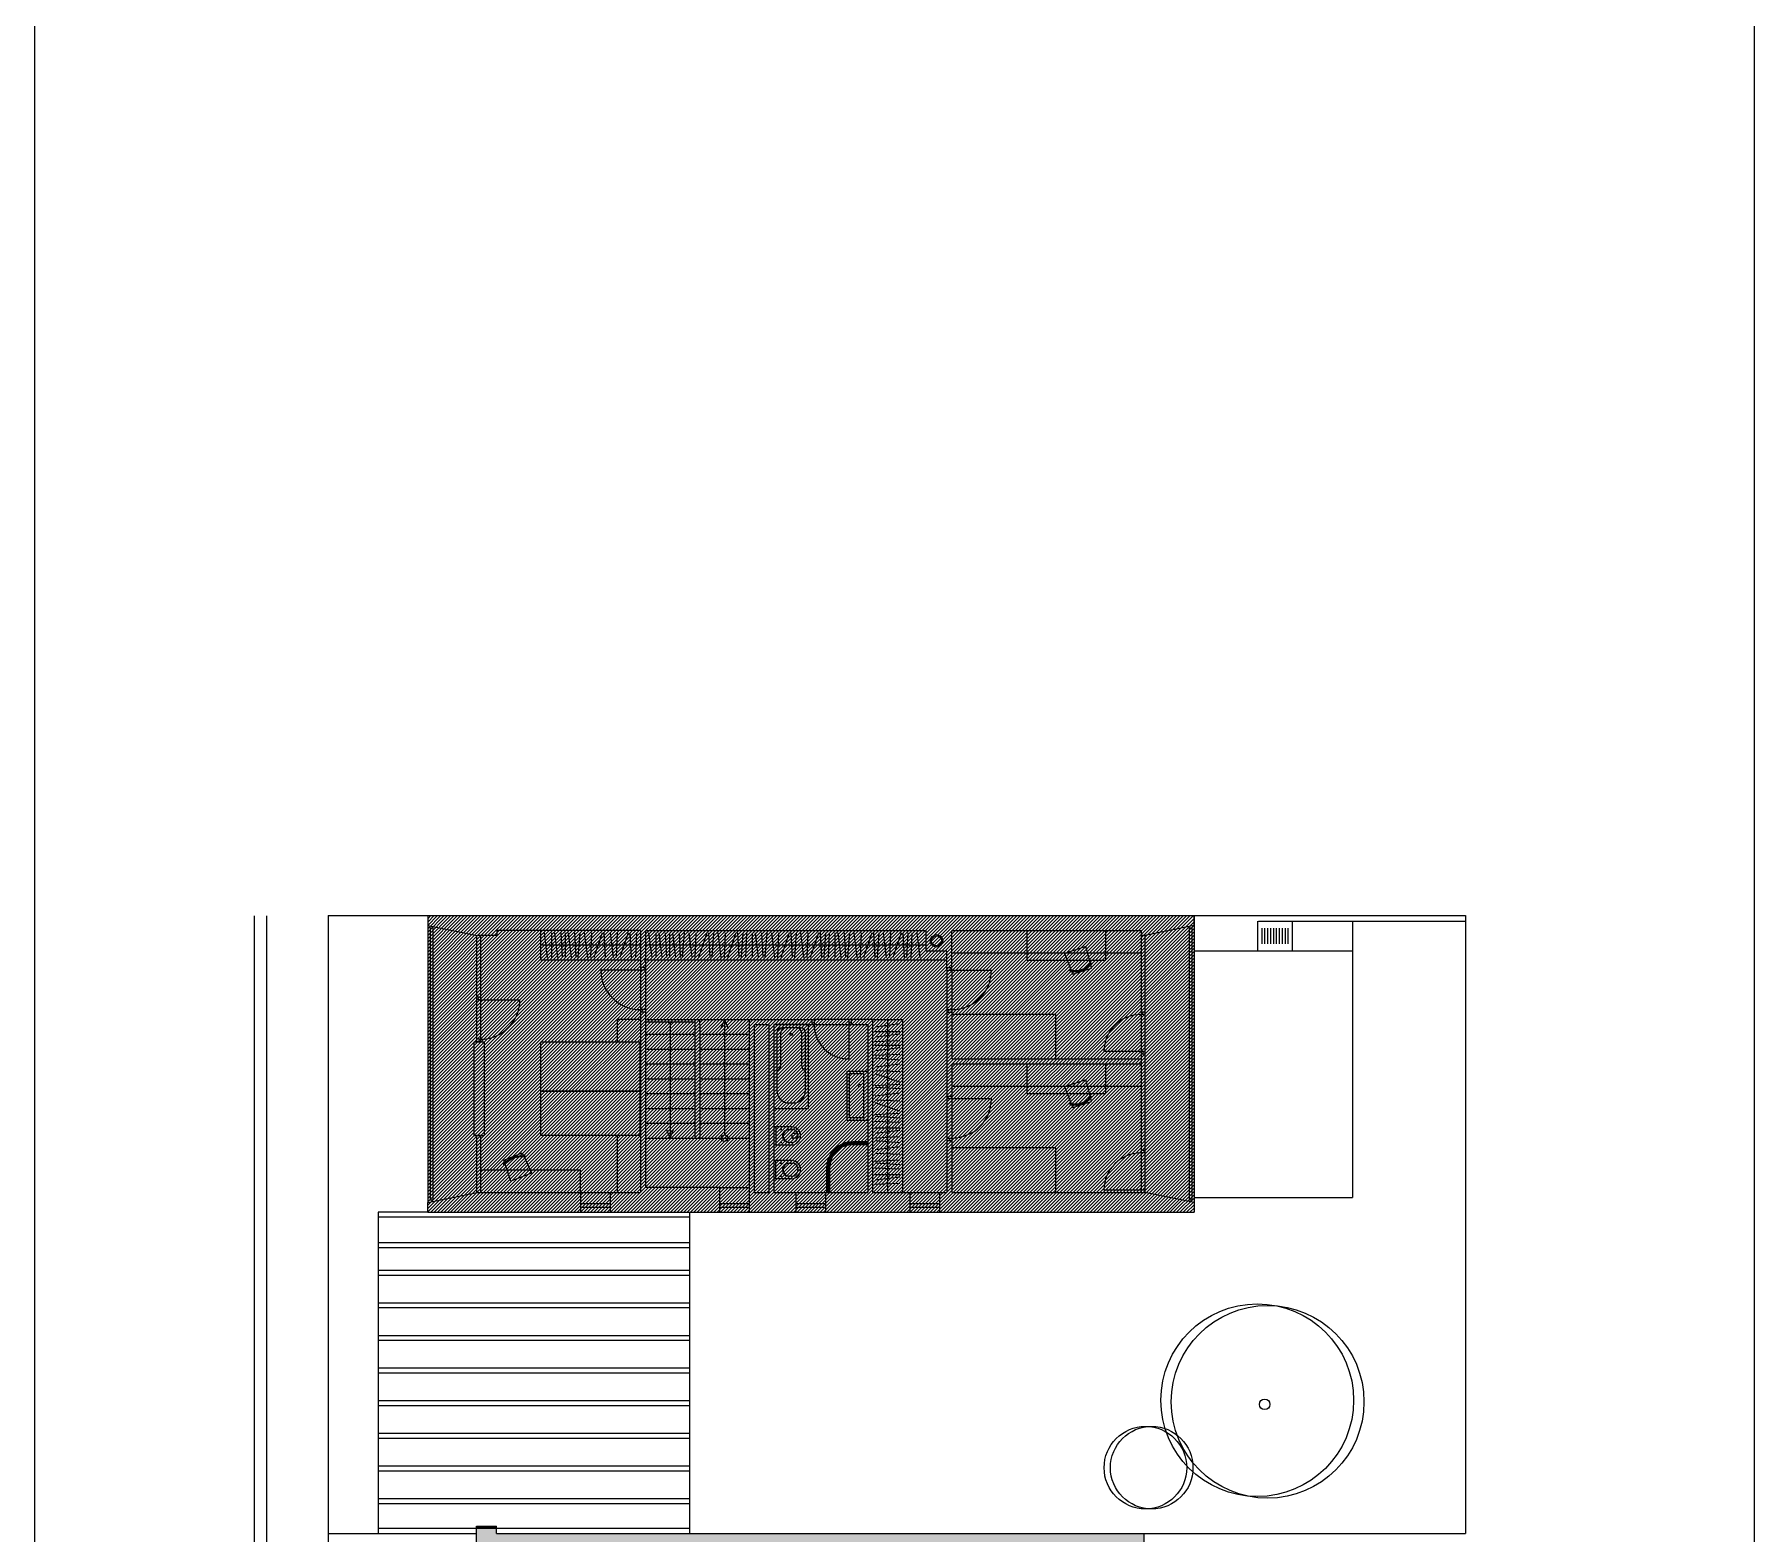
# Model space of a CAD drawing. Header units: metres. Extents: x -686 to 211, y -481 to 125.
# Drawn here: x -216.44 to -181.66, y -168.52 to -138.2 of the extents above; entities that cross this region are included whole.
import ezdxf

# ---------------------------------------------------------------- set-up
doc = ezdxf.new("R2010")
doc.units = ezdxf.units.M
doc.layers.add('FLOATINGWINDOWS', color=2, linetype='Continuous', plot=False)
for name, color, linetype in [('katastr', 3, 'Continuous'), ('SRAFA', 251, 'Continuous'), ('ZARIZOVAKY', 251, 'Continuous'), ('ZDIVO', 1, 'Continuous')]:
    doc.layers.add(name, color=color, linetype=linetype)

# ---------------------------------------------------------------- blocks, each defined once
blk = doc.blocks.new('WC 540 Starck 3')
at = {"linetype": 'ByBlock'}
for p, q in [((81.017, 94.399), (80.66, 94.399)), ((80.66, 94.349), (80.713, 94.349)), ((80.982, 94.034), (80.982, 94.399)), ((81.017, 94.034), (81.017, 94.399)), ((80.568, 94.265), (80.637, 94.265)), ((80.568, 94.168), (80.637, 94.168)), ((80.657, 94.188), (80.657, 94.245)), ((80.713, 94.084), (80.66, 94.084)), ((80.66, 94.034), (81.017, 94.034))]:
    blk.add_line(p, q, dxfattribs=at)
for centre in [(80.88, 94.348), (80.88, 94.084)]:
    blk.add_circle(centre, 0.0102, dxfattribs=at)
for centre, radius, start, end in [((80.66, 94.216), 0.183, 90, 270), ((80.66, 94.216), 0.133, 90, 270), ((80.713, 94.216), 0.133, 270, 90), ((80.697, 94.216), 0.133, 276.5328, 83.4672), ((80.621, 94.216), 0.09, 165.9057, 194.0943), ((80.568, 94.23), 0.035, 90, 165.9057), ((80.568, 94.203), 0.035, 194.0943, 270), ((80.637, 94.245), 0.02, 360, 90), ((80.637, 94.188), 0.02, 270, 0)]:
    blk.add_arc(centre, radius, start, end, dxfattribs=at)
blk = doc.blocks.new('vana170')
at = {"linetype": 'Continuous', "lineweight": 0}
for p, q in [((1.7, 0.7), (0, 0.7)), ((0, 0.7), (0, 0)), ((1.7, 0), (1.7, 0.7)), ((0.07, 0.54), (0.07, 0.16)), ((1.34, 0.64), (0.17, 0.64)), ((0.837, 0.562), (0.17, 0.562)), ((1.59, 0.31), (1.59, 0.39)), ((0, 0), (1.7, 0)), ((0.837, 0.138), (0.17, 0.138)), ((0.17, 0.06), (1.34, 0.06))]:
    blk.add_line(p, q, dxfattribs=at)
blk.add_circle((0.2, 0.35), 0.0232, dxfattribs=at)
for centre, radius, start, end in [((0.17, 0.54), 0.1, 90, 180), ((0.17, 0.462), 0.1, 90, 180), ((0.837, 0.662), 0.1, 270, 347.2636), ((1.34, 0.39), 0.25, 0, 90), ((0.17, 0.238), 0.1, 180, 270), ((0.17, 0.16), 0.1, 180, 270), ((0.837, 0.038), 0.1, 12.7364, 90), ((1.34, 0.31), 0.25, 270, 0)]:
    blk.add_arc(centre, radius, start, end, dxfattribs=at)
blk = doc.blocks.new('zidle450-p')
at = {"lineweight": 0}
for p, q in [((0.096, 0.228), (0.087, 0.233)), ((0.096, -0.228), (0.087, -0.233))]:
    blk.add_line(p, q, dxfattribs=at)
for points in [[(0.064, 0.204), (0, 0.2), (0, -0.2), (0.064, -0.204)], [(0.088, -0.205), (0.45, -0.225), (0.45, 0.225), (0.088, 0.205)]]:
    blk.add_lwpolyline(points, dxfattribs=at)
for centre, radius, start, end in [((0.45, 0), 0.436, 147.9324, 212.0676), ((0.45, 0), 0.416, 147.9482, 212.0518), ((0.085, 0.229), 0.005, 57.2679, 147.9324), ((0.093, 0.223), 0.005, 327.9482, 57.2679), ((0.085, -0.229), 0.005, 212.0676, 302.7321), ((0.093, -0.223), 0.005, 302.7321, 32.0518)]:
    blk.add_arc(centre, radius, start, end, dxfattribs=at)

msp = doc.modelspace()

# ---------------------------------------------------------------- hatches: boundary and pattern name
at = {"layer": 'SRAFA', "linetype": 'Continuous', "lineweight": 0}
for points in [[(-207.101, -168.373), (-207.501, -168.373), (-207.501, -168.423), (-207.101, -168.423)], [(-194.001, -168.523), (-207.101, -168.523), (-207.101, -168.423), (-207.501, -168.423), (-207.501, -170.913), (-207.401, -170.913), (-207.401, -170.873), (-207.101, -170.873), (-207.101, -168.923), (-204.201, -168.923), (-204.201, -169.573), (-204.101, -169.573), (-204.101, -168.923), (-196.902, -168.923), (-196.902, -169.723), (-196.802, -169.723), (-196.802, -168.923), (-194.401, -168.923), (-194.401, -170.423), (-194.176, -170.423), (-194.101, -170.423), (-194.101, -170.463), (-194.001, -170.463)]]:
    msp.add_hatch(color=256, dxfattribs=at).paths.add_polyline_path(points)
at = {"layer": 'ZARIZOVAKY', "linetype": 'Continuous', "lineweight": 0}
h = msp.add_hatch(dxfattribs=at)
h.set_pattern_fill('ANSI31,_O', color=256, scale=0.015)
h.set_pattern_definition([(45, (81.519393, 220.93965), (-0.0336759605, 0.0336759605), [])])
h.paths.add_polyline_path([(-208.489, -156.023), (-208.489, -162.023), (-192.989, -162.023), (-192.989, -156.023)])

# ---------------------------------------------------------------- linework, layer by layer
at = {"linetype": 'Continuous', "lineweight": 0}
msp.add_line((-194.001, -168.523), (-187.501, -168.523), dxfattribs=at)
at = {"layer": 'FLOATINGWINDOWS', "linetype": 'Continuous', "lineweight": 0}
msp.add_lwpolyline([(-181.655, -73.195), (-216.445, -73.195), (-216.445, -262.94), (-181.655, -262.94)], close=True, dxfattribs=at)
at = {"layer": 'katastr', "linetype": 'Continuous', "lineweight": 0}
for q in [(-210.501, -181.023), (-207.503, -168.523)]:
    msp.add_line((-210.501, -168.523), q, dxfattribs=at)
at = {"layer": 'SRAFA', "linetype": 'Continuous', "lineweight": 0}
for p, q in [((-204.201, -158.123), (-204.653, -158.123)), ((-204.651, -158.573), (-204.651, -158.123)), ((-199.189, -158.123), (-199.189, -161.623)), ((-204.651, -161.623), (-204.651, -160.473))]:
    msp.add_line(p, q, dxfattribs=at)
for points in [[(-206.201, -159.023), (-206.201, -158.573), (-204.201, -158.573), (-204.201, -159.573), (-206.201, -159.573), (-206.201, -159.023)], [(-206.201, -160.023), (-206.201, -159.573), (-204.201, -159.573), (-204.201, -160.473), (-204.505, -160.473)], [(-204.201, -160.473), (-206.201, -160.473), (-206.201, -160.023)]]:
    msp.add_lwpolyline(points, dxfattribs=at)
at = {"layer": 'ZARIZOVAKY', "linetype": 'Continuous', "lineweight": 0}
for p, q in [((-212.001, -156.025), (-212.001, -187.659)), ((-211.751, -156.025), (-211.751, -187.659)), ((-210.501, -156.023), (-187.501, -156.023)), ((-210.501, -156.023), (-210.501, -168.523)), ((-208.489, -156.023), (-208.489, -156.223)), ((-192.989, -156.023), (-192.989, -156.223)), ((-192.989, -156.223), (-192.989, -156.023)), ((-191.7, -156.733), (-191.7, -156.133)), ((-191.689, -156.133), (-187.489, -156.133)), ((-191, -156.733), (-191, -156.133)), ((-189.789, -156.153), (-189.789, -161.723)), ((-187.501, -156.023), (-187.501, -168.523)), ((-208.489, -156.223), (-207.489, -156.423)), ((-208.489, -156.223), (-208.489, -161.823)), ((-208.439, -156.273), (-208.389, -156.273)), ((-208.439, -156.273), (-208.439, -161.773)), ((-208.389, -156.273), (-208.389, -161.773)), ((-207.501, -156.423), (-207.501, -158.573)), ((-207.088, -156.423), (-207.489, -156.423)), ((-207.426, -156.423), (-207.426, -158.573)), ((-207.426, -156.423), (-207.426, -158.573)), ((-207.064, -156.323), (-207.088, -156.323)), ((-207.088, -156.423), (-207.088, -156.323)), ((-204.189, -156.323), (-207.064, -156.323)), ((-206.201, -156.923), (-206.201, -156.323)), ((-206.134, -156.373), (-206.073, -156.873)), ((-205.982, -156.873), (-205.982, -156.373)), ((-205.927, -156.373), (-205.867, -156.873)), ((-205.797, -156.373), (-205.774, -156.873)), ((-205.706, -156.873), (-205.705, -156.373)), ((-205.651, -156.373), (-205.59, -156.873)), ((-205.52, -156.373), (-205.498, -156.873)), ((-205.449, -156.873), (-205.408, -156.373)), ((-205.323, -156.373), (-205.262, -156.873)), ((-205.192, -156.873), (-205.171, -156.373)), ((-204.96, -156.373), (-205.13, -156.873)), ((-204.894, -156.873), (-204.92, -156.373)), ((-204.802, -156.373), (-204.741, -156.873)), ((-204.67, -156.873), (-204.649, -156.373)), ((-204.438, -156.373), (-204.608, -156.873)), ((-204.372, -156.873), (-204.399, -156.373)), ((-204.284, -156.873), (-204.263, -156.373)), ((-204.189, -156.323), (-204.189, -157.123)), ((-204.089, -156.323), (-198.41, -156.323)), ((-204.089, -156.323), (-204.089, -157.123)), ((-204.022, -156.373), (-203.961, -156.873)), ((-203.87, -156.873), (-203.869, -156.373)), ((-203.815, -156.373), (-203.754, -156.873)), ((-203.685, -156.373), (-203.662, -156.873)), ((-203.593, -156.873), (-203.592, -156.373)), ((-203.538, -156.373), (-203.477, -156.873)), ((-203.408, -156.373), (-203.385, -156.873)), ((-203.337, -156.873), (-203.295, -156.373)), ((-203.211, -156.373), (-203.15, -156.873)), ((-203.079, -156.873), (-203.059, -156.373)), ((-202.847, -156.373), (-203.017, -156.873)), ((-202.781, -156.873), (-202.808, -156.373)), ((-202.709, -156.373), (-202.741, -156.873)), ((-202.62, -156.373), (-202.559, -156.873)), ((-202.488, -156.873), (-202.468, -156.373)), ((-202.256, -156.373), (-202.426, -156.873)), ((-202.19, -156.873), (-202.217, -156.373)), ((-202.118, -156.373), (-202.15, -156.873)), ((-202.057, -156.873), (-202.036, -156.373)), ((-201.923, -156.873), (-201.922, -156.373)), ((-201.868, -156.373), (-201.807, -156.873)), ((-201.737, -156.373), (-201.714, -156.873)), ((-201.666, -156.873), (-201.625, -156.373)), ((-201.54, -156.373), (-201.479, -156.873)), ((-201.409, -156.873), (-201.388, -156.373)), ((-201.177, -156.373), (-201.347, -156.873)), ((-201.11, -156.873), (-201.137, -156.373)), ((-201.039, -156.373), (-201.07, -156.873)), ((-200.949, -156.373), (-200.888, -156.873)), ((-200.818, -156.873), (-200.797, -156.373)), ((-200.585, -156.373), (-200.756, -156.873)), ((-200.519, -156.873), (-200.546, -156.373)), ((-200.448, -156.373), (-200.479, -156.873)), ((-200.386, -156.873), (-200.365, -156.373)), ((-200.252, -156.873), (-200.251, -156.373)), ((-200.197, -156.373), (-200.136, -156.873)), ((-200.067, -156.373), (-200.044, -156.873)), ((-199.996, -156.873), (-199.954, -156.373)), ((-199.87, -156.373), (-199.809, -156.873)), ((-199.738, -156.873), (-199.717, -156.373)), ((-199.506, -156.373), (-199.676, -156.873)), ((-199.44, -156.873), (-199.467, -156.373)), ((-199.368, -156.373), (-199.399, -156.873)), ((-199.279, -156.373), (-199.218, -156.873)), ((-199.147, -156.873), (-199.126, -156.373)), ((-198.915, -156.373), (-199.085, -156.873)), ((-198.849, -156.873), (-198.875, -156.373)), ((-198.777, -156.373), (-198.808, -156.873)), ((-198.716, -156.873), (-198.695, -156.373)), ((-198.6, -156.373), (-198.539, -156.873)), ((-198.41, -156.743), (-198.41, -156.323)), ((-197.99, -156.323), (-197.989, -156.323)), ((-197.889, -156.323), (-194.064, -156.323)), ((-197.889, -157.123), (-197.889, -156.323)), ((-196.376, -156.323), (-196.376, -156.923)), ((-194.776, -156.923), (-194.776, -156.323)), ((-194.776, -156.923), (-194.776, -156.323)), ((-194.064, -156.323), (-194.064, -156.423)), ((-194.064, -156.423), (-194.064, -161.623)), ((-193.989, -156.423), (-194.064, -156.423)), ((-192.989, -156.223), (-193.989, -156.423)), ((-193.989, -156.423), (-193.989, -161.623)), ((-193.089, -156.273), (-193.039, -156.273)), ((-193.089, -156.273), (-193.089, -161.773)), ((-193.039, -156.273), (-193.039, -161.773)), ((-192.989, -156.223), (-192.989, -161.823)), ((-191.617, -156.593), (-191.617, -156.278)), ((-191.558, -156.593), (-191.558, -156.278)), ((-191.499, -156.593), (-191.499, -156.278)), ((-191.44, -156.593), (-191.44, -156.278)), ((-191.381, -156.593), (-191.381, -156.278)), ((-191.322, -156.593), (-191.322, -156.278)), ((-191.263, -156.593), (-191.263, -156.278)), ((-191.204, -156.593), (-191.204, -156.278)), ((-191.145, -156.593), (-191.145, -156.278)), ((-191.086, -156.593), (-191.086, -156.278)), ((-204.201, -156.623), (-206.201, -156.623)), ((-198.41, -156.623), (-204.114, -156.623)), ((-197.99, -156.743), (-198.41, -156.743)), ((-197.989, -157.123), (-197.989, -156.743)), ((-197.889, -156.773), (-194.064, -156.773)), ((-192.989, -156.733), (-189.789, -156.733)), ((-204.201, -156.923), (-206.201, -156.923)), ((-204.189, -157.123), (-204.989, -157.123)), ((-204.089, -157.073), (-204.189, -157.073)), ((-204.089, -157.123), (-204.189, -157.123)), ((-204.189, -157.123), (-204.189, -157.923)), ((-197.989, -156.923), (-204.114, -156.923)), ((-204.089, -157.123), (-204.089, -157.923)), ((-197.989, -157.073), (-197.889, -157.073)), ((-197.989, -157.123), (-197.888, -157.123)), ((-197.989, -157.123), (-197.989, -157.923)), ((-197.889, -157.123), (-197.889, -157.923)), ((-197.889, -157.123), (-197.089, -157.123)), ((-196.376, -156.923), (-194.776, -156.923)), ((-207.426, -157.673), (-207.501, -157.673)), ((-207.426, -157.723), (-207.501, -157.723)), ((-207.426, -157.723), (-206.626, -157.723)), ((-204.189, -157.923), (-204.189, -161.623)), ((-204.089, -157.923), (-204.189, -157.923)), ((-204.089, -157.923), (-204.089, -161.523)), ((-197.989, -157.923), (-197.889, -157.923)), ((-197.989, -157.923), (-197.989, -159.723)), ((-197.889, -157.923), (-197.889, -158.923)), ((-204.089, -157.973), (-204.189, -157.973)), ((-204.089, -158.123), (-203.089, -158.123)), ((-204.089, -158.173), (-203.089, -158.173)), ((-203.589, -158.173), (-203.589, -160.527)), ((-203.089, -158.123), (-202.989, -158.123)), ((-203.089, -158.123), (-203.089, -160.527)), ((-202.989, -158.123), (-201.989, -158.123)), ((-202.989, -158.223), (-202.989, -158.123)), ((-202.989, -158.223), (-202.989, -160.527)), ((-202.489, -158.123), (-202.561, -158.307)), ((-202.489, -158.123), (-202.489, -160.458)), ((-202.489, -158.123), (-202.417, -158.307)), ((-201.989, -158.123), (-201.989, -161.623)), ((-201.989, -158.123), (-200.675, -158.123)), ((-201.889, -158.223), (-201.889, -161.623)), ((-201.889, -158.223), (-201.589, -158.223)), ((-201.589, -158.223), (-201.589, -161.623)), ((-201.489, -158.223), (-201.489, -161.623)), ((-201.489, -158.223), (-200.675, -158.223)), ((-200.725, -158.123), (-200.725, -158.223)), ((-200.675, -158.123), (-200.675, -158.223)), ((-199.975, -158.123), (-200.675, -158.123)), ((-200.675, -158.223), (-199.975, -158.223)), ((-199.975, -158.123), (-199.975, -158.223)), ((-199.489, -158.123), (-199.975, -158.123)), ((-199.929, -158.223), (-199.975, -158.223)), ((-199.975, -158.223), (-199.975, -158.923)), ((-199.929, -158.223), (-199.589, -158.223)), ((-199.925, -158.123), (-199.925, -158.223)), ((-199.589, -158.223), (-199.589, -161.623)), ((-199.489, -158.123), (-198.889, -158.123)), ((-199.489, -161.623), (-199.489, -158.123)), ((-198.939, -158.215), (-199.439, -158.276)), ((-198.889, -158.123), (-198.889, -161.623)), ((-197.989, -157.973), (-197.889, -157.973)), ((-193.989, -157.973), (-194.064, -157.973)), ((-193.989, -158.023), (-194.064, -158.023)), ((-207.551, -160.473), (-207.551, -158.573)), ((-207.551, -158.573), (-207.351, -158.573)), ((-207.426, -158.523), (-207.501, -158.523)), ((-207.426, -158.573), (-207.501, -158.573)), ((-207.501, -158.573), (-207.426, -158.573)), ((-207.351, -158.573), (-207.351, -160.473)), ((-204.089, -158.423), (-203.089, -158.423)), ((-202.989, -158.423), (-201.989, -158.423)), ((-199.439, -158.367), (-198.939, -158.368)), ((-198.939, -158.422), (-199.439, -158.483)), ((-198.939, -158.553), (-199.439, -158.575)), ((-204.089, -158.723), (-203.089, -158.723)), ((-202.989, -158.723), (-201.989, -158.723)), ((-199.439, -158.644), (-198.939, -158.645)), ((-198.939, -158.699), (-199.439, -158.76)), ((-198.939, -158.829), (-199.439, -158.852)), ((-199.439, -158.9), (-198.939, -158.942)), ((-197.889, -158.923), (-194.064, -158.923)), ((-194.064, -158.773), (-194.814, -158.773)), ((-193.989, -158.773), (-194.064, -158.773)), ((-193.989, -158.823), (-194.064, -158.823)), ((-194.064, -158.923), (-194.064, -159.023)), ((-204.089, -159.023), (-203.089, -159.023)), ((-204.089, -159.323), (-203.089, -159.323)), ((-202.989, -159.023), (-201.989, -159.023)), ((-202.989, -159.323), (-201.989, -159.323)), ((-198.939, -159.026), (-199.439, -159.087)), ((-199.439, -159.158), (-198.939, -159.178)), ((-198.939, -159.39), (-199.439, -159.22)), ((-197.889, -159.023), (-197.889, -159.723)), ((-197.889, -159.023), (-194.064, -159.023)), ((-196.376, -159.023), (-196.376, -159.623)), ((-194.776, -159.623), (-194.776, -159.023)), ((-194.776, -159.623), (-194.776, -159.023)), ((-204.089, -159.623), (-203.545, -159.623)), ((-203.589, -159.623), (-203.089, -159.623)), ((-202.989, -159.623), (-201.989, -159.623)), ((-199.439, -159.456), (-198.939, -159.429)), ((-198.939, -159.528), (-199.439, -159.497)), ((-198.939, -159.617), (-199.439, -159.678)), ((-197.989, -159.673), (-197.889, -159.673)), ((-197.889, -159.473), (-194.064, -159.473)), ((-196.376, -159.623), (-194.776, -159.623)), ((-204.089, -159.923), (-203.089, -159.923)), ((-202.989, -159.923), (-201.989, -159.923)), ((-199.439, -159.749), (-198.939, -159.77)), ((-198.939, -159.981), (-199.439, -159.811)), ((-199.439, -160.047), (-198.939, -160.021)), ((-197.989, -159.723), (-197.888, -159.723)), ((-197.989, -159.723), (-197.989, -160.523)), ((-197.889, -159.723), (-197.889, -160.523)), ((-197.889, -159.723), (-197.089, -159.723)), ((-204.089, -160.223), (-203.089, -160.223)), ((-203.589, -160.523), (-203.661, -160.34)), ((-203.589, -160.523), (-203.517, -160.34)), ((-202.989, -160.223), (-201.989, -160.223)), ((-198.939, -160.119), (-199.439, -160.088)), ((-199.439, -160.18), (-198.939, -160.201)), ((-199.439, -160.315), (-198.939, -160.315)), ((-198.939, -160.369), (-199.439, -160.43)), ((-207.551, -160.473), (-207.351, -160.473)), ((-207.501, -160.473), (-207.501, -161.623)), ((-207.426, -160.473), (-207.501, -160.473)), ((-207.426, -160.473), (-207.501, -160.473)), ((-207.426, -160.473), (-207.426, -161.623)), ((-207.426, -160.473), (-207.426, -161.623)), ((-204.089, -160.523), (-201.989, -160.523)), ((-203.089, -160.523), (-202.989, -160.523)), ((-202.489, -160.523), (-202.489, -160.527)), ((-198.939, -160.5), (-199.439, -160.523)), ((-199.439, -160.571), (-198.939, -160.612)), ((-198.939, -160.697), (-199.439, -160.758)), ((-197.989, -160.523), (-197.889, -160.523)), ((-197.989, -160.523), (-197.989, -161.623)), ((-197.989, -160.573), (-197.889, -160.573)), ((-197.889, -160.523), (-197.889, -161.623)), ((-199.439, -160.828), (-198.939, -160.849)), ((-199.439, -160.99), (-198.939, -160.963)), ((-198.939, -161.062), (-199.439, -161.03)), ((-193.989, -160.773), (-194.064, -160.773)), ((-193.989, -160.773), (-194.064, -160.773)), ((-193.989, -160.823), (-194.064, -160.823)), ((-205.401, -161.173), (-207.426, -161.173)), ((-205.401, -161.623), (-205.401, -161.173)), ((-199.439, -161.123), (-198.939, -161.144)), ((-199.439, -161.257), (-198.939, -161.258)), ((-198.939, -161.312), (-199.439, -161.373)), ((-208.489, -161.823), (-207.489, -161.623)), ((-207.489, -161.623), (-204.189, -161.623)), ((-205.401, -161.623), (-204.801, -161.623)), ((-205.401, -161.623), (-205.401, -162.023)), ((-204.801, -161.623), (-204.802, -161.623)), ((-204.801, -161.623), (-204.801, -162.023)), ((-204.801, -161.623), (-204.801, -162.023)), ((-204.801, -161.623), (-204.801, -162.023)), ((-202.589, -161.523), (-204.089, -161.523)), ((-202.589, -161.523), (-201.989, -161.523)), ((-202.589, -161.523), (-202.589, -162.023)), ((-201.989, -161.623), (-201.989, -162.023)), ((-201.889, -161.623), (-201.589, -161.623)), ((-201.489, -161.623), (-199.589, -161.623)), ((-201.042, -161.623), (-200.442, -161.623)), ((-201.042, -161.623), (-201.042, -162.023)), ((-200.442, -161.623), (-200.442, -162.023)), ((-200.442, -161.623), (-200.442, -162.023)), ((-199.489, -161.623), (-198.428, -161.623)), ((-198.939, -161.443), (-199.439, -161.465)), ((-198.739, -161.623), (-198.139, -161.623)), ((-198.739, -161.623), (-198.739, -162.023)), ((-198.139, -161.623), (-198.14, -161.623)), ((-198.14, -161.623), (-197.989, -161.623)), ((-198.139, -161.623), (-198.139, -162.023)), ((-198.139, -161.623), (-198.139, -162.023)), ((-198.139, -161.623), (-198.139, -162.023)), ((-197.889, -161.623), (-193.989, -161.623)), ((-194.064, -161.573), (-194.814, -161.573)), ((-193.989, -161.573), (-194.064, -161.573)), ((-192.989, -161.823), (-193.989, -161.623)), ((-192.989, -161.723), (-189.789, -161.723)), ((-209.489, -162.023), (-209.489, -168.523)), ((-208.489, -162.023), (-209.489, -162.023)), ((-208.489, -162.023), (-208.489, -161.823)), ((-208.489, -162.023), (-204.089, -162.023)), ((-208.439, -161.773), (-208.389, -161.773)), ((-207.489, -162.023), (-207.239, -162.023)), ((-207.239, -162.023), (-205.389, -162.023)), ((-205.401, -161.848), (-204.801, -161.848)), ((-205.401, -161.923), (-204.801, -161.923)), ((-205.401, -162.023), (-204.801, -162.023)), ((-204.089, -162.023), (-198.428, -162.023)), ((-203.189, -168.523), (-203.189, -162.023)), ((-203.089, -162.023), (-202.589, -162.023)), ((-202.589, -161.848), (-201.989, -161.848)), ((-202.589, -161.923), (-201.989, -161.923)), ((-202.589, -162.023), (-201.989, -162.023)), ((-201.042, -161.848), (-200.442, -161.848)), ((-201.042, -161.923), (-200.442, -161.923)), ((-201.042, -162.023), (-200.442, -162.023)), ((-198.739, -161.848), (-198.139, -161.848)), ((-198.739, -161.923), (-198.139, -161.923)), ((-198.739, -162.023), (-198.139, -162.023)), ((-198.139, -162.023), (-192.989, -162.023)), ((-193.089, -161.773), (-193.039, -161.773)), ((-192.989, -161.823), (-192.989, -162.023)), ((-203.189, -162.123), (-209.489, -162.123)), ((-209.489, -162.633), (-203.189, -162.633)), ((-209.489, -162.733), (-203.189, -162.733)), ((-209.489, -163.193), (-203.189, -163.193)), ((-209.489, -163.293), (-203.189, -163.293)), ((-209.493, -163.852), (-203.193, -163.852)), ((-209.493, -163.952), (-203.193, -163.952)), ((-209.489, -164.513), (-203.189, -164.513)), ((-209.489, -164.613), (-203.189, -164.613)), ((-209.489, -165.173), (-203.189, -165.173)), ((-209.489, -165.273), (-203.189, -165.273)), ((-209.489, -165.833), (-203.189, -165.833)), ((-209.489, -165.933), (-203.189, -165.933)), ((-209.489, -166.493), (-203.189, -166.493)), ((-209.489, -166.593), (-203.189, -166.593)), ((-209.489, -167.153), (-203.189, -167.153)), ((-209.489, -167.253), (-203.189, -167.253)), ((-209.489, -167.813), (-203.189, -167.813)), ((-209.489, -167.913), (-203.189, -167.913)), ((-203.189, -168.423), (-209.488, -168.423))]:
    msp.add_line(p, q, dxfattribs=at)
at = {"layer": 'ZARIZOVAKY', "linetype": 'Continuous', "lineweight": 70}
for p, q in [((-199.589, -160.623), (-199.889, -160.623)), ((-200.389, -161.623), (-200.389, -161.123))]:
    msp.add_line(p, q, dxfattribs=at)
at = {"layer": 'ZARIZOVAKY', "linetype": 'ByBlock'}
for p, q in [((-201.131, -160.978), (-201.489, -160.978)), ((-201.489, -160.978), (-201.489, -161.343)), ((-201.454, -160.978), (-201.454, -161.343)), ((-201.184, -161.028), (-201.131, -161.028)), ((-201.489, -161.343), (-201.131, -161.343)), ((-201.131, -161.293), (-201.184, -161.293))]:
    msp.add_line(p, q, dxfattribs=at)
at = {"layer": 'ZARIZOVAKY', "linetype": 'Continuous', "lineweight": 0}
for points in [[(-197.889, -158.473), (-197.889, -158.923), (-195.789, -158.923), (-195.789, -158.023), (-197.889, -158.023), (-197.889, -158.473)], [(-197.889, -158.473), (-197.889, -158.923), (-195.789, -158.923), (-195.789, -158.023), (-197.889, -158.023), (-197.889, -158.473)], [(-197.889, -161.173), (-197.889, -161.623), (-195.789, -161.623), (-195.789, -160.723), (-197.889, -160.723), (-197.889, -161.173)]]:
    msp.add_lwpolyline(points, dxfattribs=at)
for points in [[(-199.589, -159.166), (-199.589, -160.166), (-200.01, -160.166), (-200.01, -159.166)], [(-199.678, -159.216), (-199.678, -160.116), (-199.96, -160.116), (-199.96, -159.216)]]:
    msp.add_lwpolyline(points, close=True, dxfattribs=at)
for centre, radius in [((-198.2, -156.533), 0.125), ((-198.2, -156.533), 0.1), ((-199.763, -159.456), 0.0253), ((-202.489, -160.523), 0.0657), ((-191.713, -165.825), 1.949), ((-191.504, -165.858), 1.949), ((-191.563, -165.909), 0.106), ((-193.975, -167.19), 0.835), ((-193.848, -167.19), 0.835)]:
    msp.add_circle(centre, radius, dxfattribs=at)
at = {"layer": 'ZARIZOVAKY', "linetype": 'ByBlock'}
for centre in [(-201.352, -161.029), (-201.352, -161.293)]:
    msp.add_circle(centre, 0.0102, dxfattribs=at)
at = {"layer": 'ZARIZOVAKY', "linetype": 'Continuous', "lineweight": 0}
for centre, radius, start, end in [((-204.189, -157.123), 0.8, 180, 270), ((-197.889, -157.123), 0.8, 270, 0), ((-207.426, -157.723), 0.8, 270, 0), ((-203.589, -158.123), 0.0657, 229.5135, 310.4865), ((-199.975, -158.223), 0.7, 180, 270), ((-194.064, -158.773), 0.75, 90, 180), ((-197.889, -159.723), 0.8, 270, 0), ((-194.064, -161.573), 0.75, 90, 180)]:
    msp.add_arc(centre, radius, start, end, dxfattribs=at)
at = {"layer": 'ZARIZOVAKY', "linetype": 'Continuous', "lineweight": 70}
msp.add_arc((-199.889, -161.123), 0.5, 90, 180, dxfattribs=at)
at = {"layer": 'ZARIZOVAKY', "linetype": 'ByBlock'}
for centre, radius, start, end in [((-201.184, -161.161), 0.133, 90, 270), ((-201.169, -161.161), 0.133, 96.5328, 263.4672), ((-201.131, -161.161), 0.183, 270, 90), ((-201.131, -161.161), 0.133, 270, 90)]:
    msp.add_arc(centre, radius, start, end, dxfattribs=at)
at = {"layer": 'ZDIVO', "linetype": 'Continuous', "lineweight": 0}
for p, q in [((-207.503, -168.373), (-207.101, -168.373)), ((-207.501, -170.913), (-207.501, -168.373)), ((-207.101, -168.523), (-207.101, -168.373)), ((-207.101, -168.523), (-194.001, -168.523)), ((-194.001, -170.463), (-194.001, -168.523))]:
    msp.add_line(p, q, dxfattribs=at)

# ---------------------------------------------------------------- block references
at = {"layer": 'ZARIZOVAKY', "linetype": 'Continuous', "lineweight": 0, "rotation": 107.9118866657789}
for p in [(-195.256, -157.145), (-195.256, -159.845)]:
    msp.add_blockref('zidle450-p', p, dxfattribs=at)
at = {"layer": 'ZARIZOVAKY', "linetype": 'Continuous', "lineweight": 70, "rotation": 270}
msp.add_blockref('vana170', (-201.489, -158.223), dxfattribs=at)
at = {"layer": 'ZARIZOVAKY', "linetype": 'ByBlock', "rotation": 180}
msp.add_blockref('WC 540 Starck 3', (-120.471, -66.262), dxfattribs=at)
at = {"layer": 'ZARIZOVAKY', "linetype": 'Continuous', "lineweight": 0, "xscale": -1, "rotation": 111.4020804584021}
msp.add_blockref('zidle450-p', (-206.764, -160.894), dxfattribs=at)

doc.saveas('drawing.dxf')
